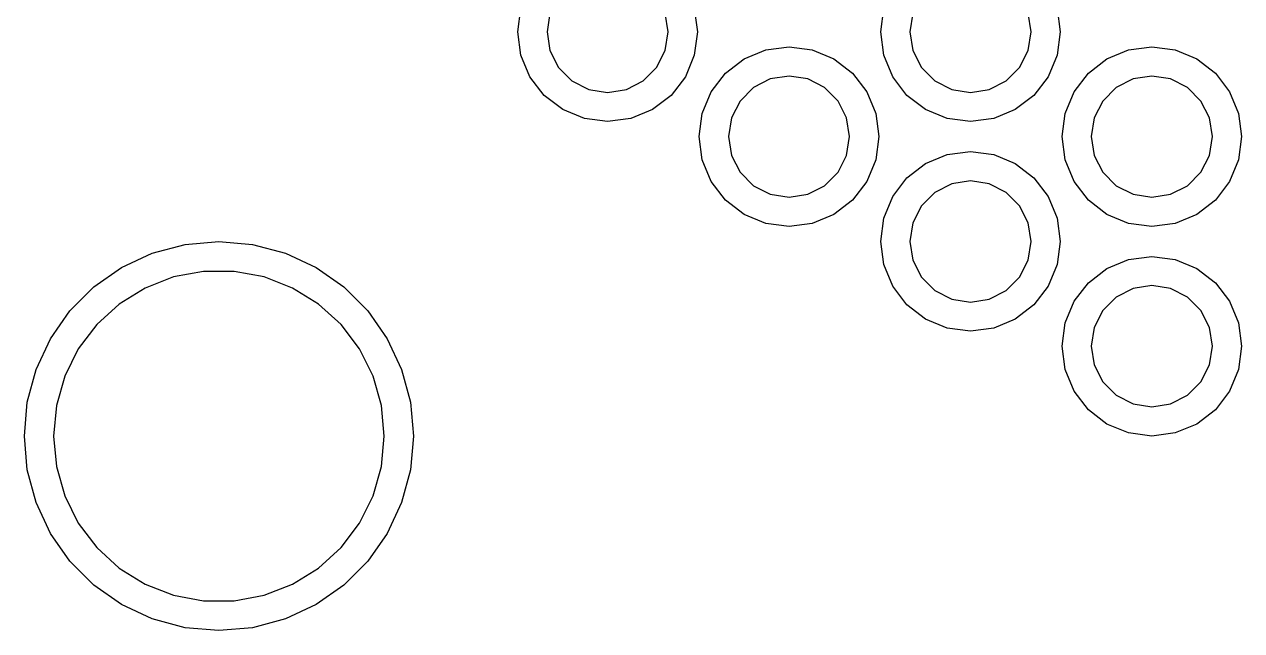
# Model space of a CAD drawing. Extents: x 0 to 6.5, y -7.51 to 0.
# Drawn here: x 2.1419 to 2.4621, y -3.1937 to -3.0343 of the extents above; entities that cross this region are included whole.
import ezdxf

# ---------------------------------------------------------------- set-up
doc = ezdxf.new("R2010")
doc.units = 0
doc.header["$MEASUREMENT"] = 0
doc.layers.add('BLACK', color=7, linetype='CONTINUOUS')

msp = doc.modelspace()

# ---------------------------------------------------------------- linework, layer by layer
at = {"layer": 'BLACK', "linetype": 'CONTINUOUS'}
for p, q in [((2.2717, -3.03624), (2.27251, -3.03013)), ((2.28016, -3.03131), (2.27938, -3.03624)), ((2.31127, -3.03624), (2.31049, -3.03131)), ((2.31814, -3.03013), (2.31895, -3.03624)), ((2.36717, -3.03624), (2.36798, -3.03013)), ((2.37563, -3.03131), (2.37485, -3.03624)), ((2.40674, -3.03624), (2.40596, -3.03131)), ((2.41361, -3.03013), (2.41442, -3.03624)), ((2.27251, -3.04236), (2.2717, -3.03624)), ((2.27938, -3.03624), (2.28016, -3.04117)), ((2.31049, -3.04117), (2.31127, -3.03624)), ((2.31895, -3.03624), (2.31814, -3.04236)), ((2.36798, -3.04236), (2.36717, -3.03624)), ((2.37485, -3.03624), (2.37563, -3.04117)), ((2.40596, -3.04117), (2.40674, -3.03624)), ((2.41442, -3.03624), (2.41361, -3.04236)), ((2.27487, -3.04805), (2.27251, -3.04236)), ((2.28016, -3.04117), (2.28243, -3.04561)), ((2.30823, -3.04561), (2.31049, -3.04117)), ((2.31814, -3.04236), (2.31578, -3.04805)), ((2.33125, -3.04334), (2.33695, -3.04098)), ((2.33695, -3.04098), (2.34306, -3.04018)), ((2.34306, -3.04018), (2.34917, -3.04098)), ((2.34917, -3.04098), (2.35487, -3.04334)), ((2.37034, -3.04805), (2.36798, -3.04236)), ((2.37563, -3.04117), (2.37789, -3.04561)), ((2.40369, -3.04561), (2.40596, -3.04117)), ((2.41361, -3.04236), (2.41125, -3.04805)), ((2.42672, -3.04334), (2.43241, -3.04098)), ((2.43241, -3.04098), (2.43853, -3.04018)), ((2.43853, -3.04018), (2.44464, -3.04098)), ((2.44464, -3.04098), (2.45034, -3.04334)), ((2.28243, -3.04561), (2.28595, -3.04914)), ((2.3047, -3.04914), (2.30823, -3.04561)), ((2.32636, -3.0471), (2.33125, -3.04334)), ((2.35487, -3.04334), (2.35976, -3.0471)), ((2.37789, -3.04561), (2.38142, -3.04914)), ((2.40017, -3.04914), (2.40369, -3.04561)), ((2.42182, -3.0471), (2.42672, -3.04334)), ((2.45034, -3.04334), (2.45523, -3.0471)), ((2.27862, -3.05294), (2.27487, -3.04805)), ((2.28595, -3.04914), (2.2904, -3.05141)), ((2.30025, -3.05141), (2.3047, -3.04914)), ((2.31578, -3.04805), (2.31203, -3.05294)), ((2.3226, -3.05199), (2.32636, -3.0471)), ((2.33813, -3.04864), (2.33369, -3.0509)), ((2.34306, -3.04786), (2.33813, -3.04864)), ((2.34799, -3.04864), (2.34306, -3.04786)), ((2.35243, -3.0509), (2.34799, -3.04864)), ((2.35976, -3.0471), (2.36352, -3.05199)), ((2.37409, -3.05294), (2.37034, -3.04805)), ((2.38142, -3.04914), (2.38587, -3.05141)), ((2.39572, -3.05141), (2.40017, -3.04914)), ((2.41125, -3.04805), (2.4075, -3.05294)), ((2.41807, -3.05199), (2.42182, -3.0471)), ((2.4336, -3.04864), (2.42916, -3.0509)), ((2.43853, -3.04786), (2.4336, -3.04864)), ((2.44345, -3.04864), (2.43853, -3.04786)), ((2.4479, -3.0509), (2.44345, -3.04864)), ((2.45523, -3.0471), (2.45898, -3.05199)), ((2.2904, -3.05141), (2.29533, -3.05219)), ((2.29533, -3.05219), (2.30025, -3.05141)), ((2.32024, -3.05769), (2.3226, -3.05199)), ((2.33369, -3.0509), (2.33016, -3.05443)), ((2.35596, -3.05443), (2.35243, -3.0509)), ((2.36352, -3.05199), (2.36588, -3.05769)), ((2.38587, -3.05141), (2.39079, -3.05219)), ((2.39079, -3.05219), (2.39572, -3.05141)), ((2.41571, -3.05769), (2.41807, -3.05199)), ((2.42916, -3.0509), (2.42563, -3.05443)), ((2.45143, -3.05443), (2.4479, -3.0509)), ((2.45898, -3.05199), (2.46134, -3.05769)), ((2.28352, -3.0567), (2.27862, -3.05294)), ((2.31203, -3.05294), (2.30714, -3.0567)), ((2.33016, -3.05443), (2.3279, -3.05887)), ((2.35822, -3.05887), (2.35596, -3.05443)), ((2.37898, -3.0567), (2.37409, -3.05294)), ((2.4075, -3.05294), (2.4026, -3.0567)), ((2.42563, -3.05443), (2.42336, -3.05887)), ((2.45369, -3.05887), (2.45143, -3.05443)), ((2.28921, -3.05906), (2.28352, -3.0567)), ((2.30714, -3.0567), (2.30144, -3.05906)), ((2.31944, -3.0638), (2.32024, -3.05769)), ((2.36588, -3.05769), (2.36668, -3.0638)), ((2.38468, -3.05906), (2.37898, -3.0567)), ((2.4026, -3.0567), (2.39691, -3.05906)), ((2.41491, -3.0638), (2.41571, -3.05769)), ((2.46134, -3.05769), (2.46215, -3.0638)), ((2.29533, -3.05986), (2.28921, -3.05906)), ((2.30144, -3.05906), (2.29533, -3.05986)), ((2.3279, -3.05887), (2.32712, -3.0638)), ((2.359, -3.0638), (2.35822, -3.05887)), ((2.39079, -3.05986), (2.38468, -3.05906)), ((2.39691, -3.05906), (2.39079, -3.05986)), ((2.42336, -3.05887), (2.42258, -3.0638)), ((2.45447, -3.0638), (2.45369, -3.05887)), ((2.32024, -3.06991), (2.31944, -3.0638)), ((2.32712, -3.0638), (2.3279, -3.06873)), ((2.35822, -3.06873), (2.359, -3.0638)), ((2.36668, -3.0638), (2.36588, -3.06991)), ((2.41571, -3.06991), (2.41491, -3.0638)), ((2.42258, -3.0638), (2.42336, -3.06873)), ((2.45369, -3.06873), (2.45447, -3.0638)), ((2.46215, -3.0638), (2.46134, -3.06991)), ((2.38468, -3.06854), (2.39079, -3.06774)), ((2.39079, -3.06774), (2.39691, -3.06854)), ((2.3226, -3.07561), (2.32024, -3.06991)), ((2.3279, -3.06873), (2.33016, -3.07317)), ((2.35596, -3.07317), (2.35822, -3.06873)), ((2.36588, -3.06991), (2.36352, -3.07561)), ((2.37409, -3.07466), (2.37898, -3.0709)), ((2.37898, -3.0709), (2.38468, -3.06854)), ((2.39691, -3.06854), (2.4026, -3.0709)), ((2.4026, -3.0709), (2.4075, -3.07466)), ((2.41807, -3.07561), (2.41571, -3.06991)), ((2.42336, -3.06873), (2.42563, -3.07317)), ((2.45143, -3.07317), (2.45369, -3.06873)), ((2.46134, -3.06991), (2.45898, -3.07561)), ((2.33016, -3.07317), (2.33369, -3.0767)), ((2.35243, -3.0767), (2.35596, -3.07317)), ((2.37034, -3.07955), (2.37409, -3.07466)), ((2.4075, -3.07466), (2.41125, -3.07955)), ((2.42563, -3.07317), (2.42916, -3.0767)), ((2.4479, -3.0767), (2.45143, -3.07317)), ((2.32636, -3.0805), (2.3226, -3.07561)), ((2.33369, -3.0767), (2.33813, -3.07896)), ((2.34799, -3.07896), (2.35243, -3.0767)), ((2.36352, -3.07561), (2.35976, -3.0805)), ((2.38587, -3.0762), (2.38142, -3.07846)), ((2.39079, -3.07542), (2.38587, -3.0762)), ((2.39572, -3.0762), (2.39079, -3.07542)), ((2.40017, -3.07846), (2.39572, -3.0762)), ((2.42182, -3.0805), (2.41807, -3.07561)), ((2.42916, -3.0767), (2.4336, -3.07896)), ((2.44345, -3.07896), (2.4479, -3.0767)), ((2.45898, -3.07561), (2.45523, -3.0805)), ((2.33125, -3.08426), (2.32636, -3.0805)), ((2.33813, -3.07896), (2.34306, -3.07974)), ((2.34306, -3.07974), (2.34799, -3.07896)), ((2.35976, -3.0805), (2.35487, -3.08426)), ((2.36798, -3.08525), (2.37034, -3.07955)), ((2.38142, -3.07846), (2.37789, -3.08199)), ((2.40369, -3.08199), (2.40017, -3.07846)), ((2.41125, -3.07955), (2.41361, -3.08525)), ((2.42672, -3.08426), (2.42182, -3.0805)), ((2.4336, -3.07896), (2.43853, -3.07974)), ((2.43853, -3.07974), (2.44345, -3.07896)), ((2.45523, -3.0805), (2.45034, -3.08426)), ((2.33695, -3.08662), (2.33125, -3.08426)), ((2.35487, -3.08426), (2.34917, -3.08662)), ((2.37789, -3.08199), (2.37563, -3.08643)), ((2.40596, -3.08643), (2.40369, -3.08199)), ((2.43241, -3.08662), (2.42672, -3.08426)), ((2.45034, -3.08426), (2.44464, -3.08662)), ((2.34306, -3.08742), (2.33695, -3.08662)), ((2.34917, -3.08662), (2.34306, -3.08742)), ((2.36717, -3.09136), (2.36798, -3.08525)), ((2.37563, -3.08643), (2.37485, -3.09136)), ((2.40674, -3.09136), (2.40596, -3.08643)), ((2.41361, -3.08525), (2.41442, -3.09136)), ((2.43853, -3.08742), (2.43241, -3.08662)), ((2.44464, -3.08662), (2.43853, -3.08742)), ((2.17553, -3.09445), (2.18415, -3.09214)), ((2.18415, -3.09214), (2.19304, -3.09136)), ((2.19304, -3.09136), (2.20193, -3.09214)), ((2.20193, -3.09214), (2.21054, -3.09445)), ((2.36798, -3.09747), (2.36717, -3.09136)), ((2.37485, -3.09136), (2.37563, -3.09629)), ((2.40596, -3.09629), (2.40674, -3.09136)), ((2.41442, -3.09136), (2.41361, -3.09747)), ((2.16745, -3.09822), (2.17553, -3.09445)), ((2.21054, -3.09445), (2.21863, -3.09822)), ((2.37563, -3.09629), (2.37789, -3.10073)), ((2.40369, -3.10073), (2.40596, -3.09629)), ((2.42672, -3.09846), (2.43241, -3.0961)), ((2.43241, -3.0961), (2.43853, -3.0953)), ((2.43853, -3.0953), (2.44464, -3.0961)), ((2.44464, -3.0961), (2.45034, -3.09846)), ((2.16014, -3.10333), (2.16745, -3.09822)), ((2.18903, -3.09923), (2.18114, -3.10071)), ((2.19705, -3.09923), (2.18903, -3.09923)), ((2.20494, -3.10071), (2.19705, -3.09923)), ((2.21863, -3.09822), (2.22594, -3.10333)), ((2.37034, -3.10317), (2.36798, -3.09747)), ((2.41361, -3.09747), (2.41125, -3.10317)), ((2.42182, -3.10222), (2.42672, -3.09846)), ((2.45034, -3.09846), (2.45523, -3.10222)), ((2.15383, -3.10964), (2.16014, -3.10333)), ((2.17365, -3.10361), (2.16683, -3.10783)), ((2.18114, -3.10071), (2.17365, -3.10361)), ((2.21243, -3.10361), (2.20494, -3.10071)), ((2.21925, -3.10783), (2.21243, -3.10361)), ((2.22594, -3.10333), (2.23225, -3.10964)), ((2.37409, -3.10806), (2.37034, -3.10317)), ((2.37789, -3.10073), (2.38142, -3.10426)), ((2.40017, -3.10426), (2.40369, -3.10073)), ((2.41125, -3.10317), (2.4075, -3.10806)), ((2.41807, -3.10711), (2.42182, -3.10222)), ((2.43853, -3.10297), (2.4336, -3.10375)), ((2.44345, -3.10375), (2.43853, -3.10297)), ((2.45523, -3.10222), (2.45898, -3.10711)), ((2.38142, -3.10426), (2.38587, -3.10652)), ((2.38587, -3.10652), (2.39079, -3.1073)), ((2.39079, -3.1073), (2.39572, -3.10652)), ((2.39572, -3.10652), (2.40017, -3.10426)), ((2.42916, -3.10602), (2.42563, -3.10955)), ((2.4336, -3.10375), (2.42916, -3.10602)), ((2.4479, -3.10602), (2.44345, -3.10375)), ((2.45143, -3.10955), (2.4479, -3.10602)), ((2.14872, -3.11695), (2.15383, -3.10964)), ((2.16683, -3.10783), (2.1609, -3.11324)), ((2.22518, -3.11324), (2.21925, -3.10783)), ((2.23225, -3.10964), (2.23736, -3.11695)), ((2.37898, -3.11182), (2.37409, -3.10806)), ((2.4075, -3.10806), (2.4026, -3.11182)), ((2.41571, -3.1128), (2.41807, -3.10711)), ((2.42563, -3.10955), (2.42336, -3.11399)), ((2.45369, -3.11399), (2.45143, -3.10955)), ((2.45898, -3.10711), (2.46134, -3.1128)), ((2.38468, -3.11418), (2.37898, -3.11182)), ((2.4026, -3.11182), (2.39691, -3.11418)), ((2.41491, -3.11892), (2.41571, -3.1128)), ((2.46134, -3.1128), (2.46215, -3.11892)), ((2.1609, -3.11324), (2.15606, -3.11964)), ((2.23002, -3.11964), (2.22518, -3.11324)), ((2.39079, -3.11498), (2.38468, -3.11418)), ((2.39691, -3.11418), (2.39079, -3.11498)), ((2.42336, -3.11399), (2.42258, -3.11892)), ((2.45447, -3.11892), (2.45369, -3.11399)), ((2.14495, -3.12504), (2.14872, -3.11695)), ((2.23736, -3.11695), (2.24113, -3.12504)), ((2.41571, -3.12503), (2.41491, -3.11892)), ((2.42258, -3.11892), (2.42336, -3.12385)), ((2.45369, -3.12385), (2.45447, -3.11892)), ((2.46215, -3.11892), (2.46134, -3.12503)), ((2.15606, -3.11964), (2.15248, -3.12683)), ((2.2336, -3.12683), (2.23002, -3.11964)), ((2.14264, -3.13365), (2.14495, -3.12504)), ((2.24113, -3.12504), (2.24344, -3.13365)), ((2.41807, -3.13073), (2.41571, -3.12503)), ((2.42336, -3.12385), (2.42563, -3.12829)), ((2.45143, -3.12829), (2.45369, -3.12385)), ((2.46134, -3.12503), (2.45898, -3.13073)), ((2.15248, -3.12683), (2.15029, -3.13455)), ((2.23579, -3.13455), (2.2336, -3.12683)), ((2.42563, -3.12829), (2.42916, -3.13182)), ((2.4479, -3.13182), (2.45143, -3.12829)), ((2.42182, -3.13562), (2.41807, -3.13073)), ((2.42916, -3.13182), (2.4336, -3.13408)), ((2.44345, -3.13408), (2.4479, -3.13182)), ((2.45898, -3.13073), (2.45523, -3.13562)), ((2.14186, -3.14254), (2.14264, -3.13365)), ((2.15029, -3.13455), (2.14955, -3.14254)), ((2.23653, -3.14254), (2.23579, -3.13455)), ((2.24344, -3.13365), (2.24422, -3.14254)), ((2.42672, -3.13938), (2.42182, -3.13562)), ((2.4336, -3.13408), (2.43853, -3.13486)), ((2.43853, -3.13486), (2.44345, -3.13408)), ((2.45523, -3.13562), (2.45034, -3.13938)), ((2.43241, -3.14174), (2.42672, -3.13938)), ((2.43853, -3.14254), (2.43241, -3.14174)), ((2.44464, -3.14174), (2.43853, -3.14254)), ((2.45034, -3.13938), (2.44464, -3.14174)), ((2.14264, -3.15143), (2.14186, -3.14254)), ((2.14955, -3.14254), (2.15029, -3.15053)), ((2.23579, -3.15053), (2.23653, -3.14254)), ((2.24422, -3.14254), (2.24344, -3.15143)), ((2.14495, -3.16005), (2.14264, -3.15143)), ((2.15029, -3.15053), (2.15248, -3.15825)), ((2.2336, -3.15825), (2.23579, -3.15053)), ((2.24344, -3.15143), (2.24113, -3.16005)), ((2.14872, -3.16813), (2.14495, -3.16005)), ((2.15248, -3.15825), (2.15606, -3.16544)), ((2.23002, -3.16544), (2.2336, -3.15825)), ((2.24113, -3.16005), (2.23736, -3.16813)), ((2.15606, -3.16544), (2.1609, -3.17184)), ((2.22518, -3.17184), (2.23002, -3.16544)), ((2.15383, -3.17544), (2.14872, -3.16813)), ((2.23736, -3.16813), (2.23225, -3.17544)), ((2.1609, -3.17184), (2.16683, -3.17725)), ((2.21925, -3.17725), (2.22518, -3.17184)), ((2.16014, -3.18175), (2.15383, -3.17544)), ((2.16683, -3.17725), (2.17365, -3.18147)), ((2.21243, -3.18147), (2.21925, -3.17725)), ((2.23225, -3.17544), (2.22594, -3.18175)), ((2.16745, -3.18686), (2.16014, -3.18175)), ((2.17365, -3.18147), (2.18114, -3.18437)), ((2.20494, -3.18437), (2.21243, -3.18147)), ((2.22594, -3.18175), (2.21863, -3.18686)), ((2.17553, -3.19063), (2.16745, -3.18686)), ((2.18114, -3.18437), (2.18903, -3.18585)), ((2.18903, -3.18585), (2.19705, -3.18585)), ((2.19705, -3.18585), (2.20494, -3.18437)), ((2.21863, -3.18686), (2.21054, -3.19063)), ((2.18415, -3.19294), (2.17553, -3.19063)), ((2.19304, -3.19372), (2.18415, -3.19294)), ((2.20193, -3.19294), (2.19304, -3.19372)), ((2.21054, -3.19063), (2.20193, -3.19294))]:
    msp.add_line(p, q, dxfattribs=at)

doc.saveas('drawing.dxf')
